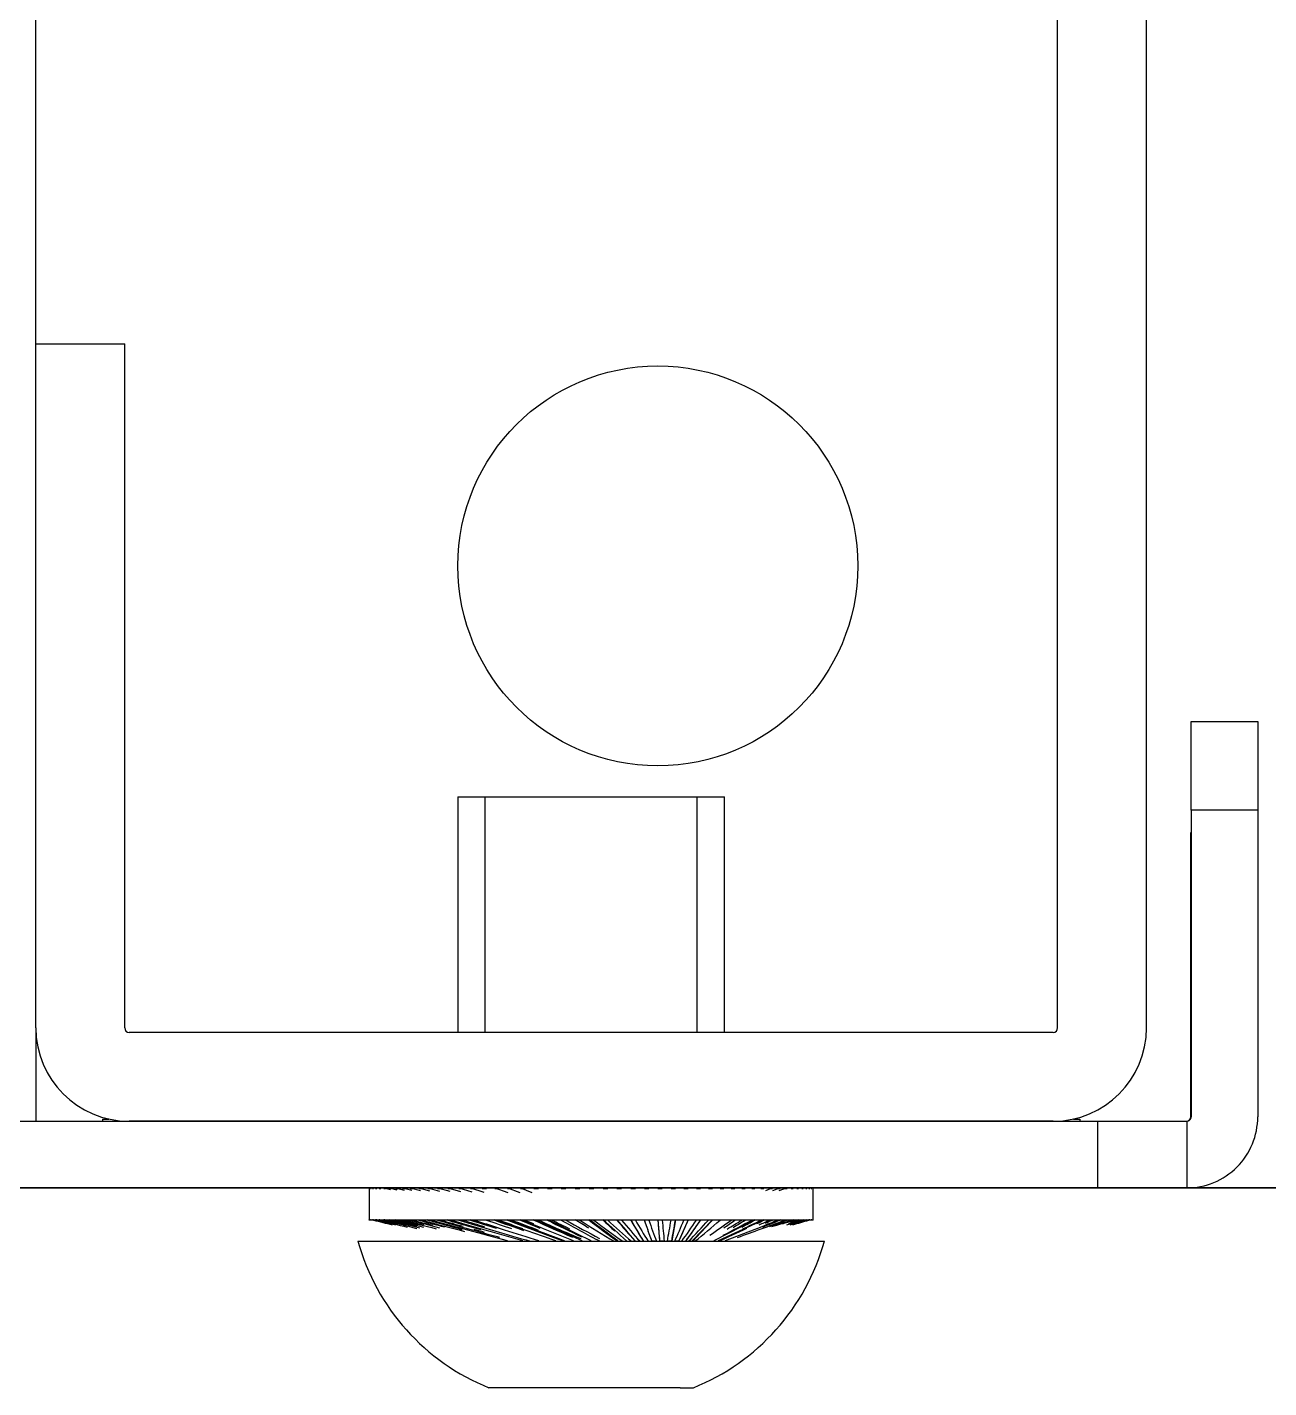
# Model space of a CAD drawing. Header units: millimetres. Extents: x -18178 to 96133, y -22425 to 61598.
# Drawn here: x 42416.35 to 42444.29, y 50040.64 to 50071.26 of the extents above; entities that cross this region are included whole.
import ezdxf

# ---------------------------------------------------------------- set-up
doc = ezdxf.new("R2010")
doc.units = ezdxf.units.MM
for name, color, linetype in [('10H46910P0610B', 7, 'Continuous'), ('10H46911P06B', 7, 'Continuous'), ('CH0800FE', 7, 'Continuous'), ('DO_NOT_PAINT_THI', 7, 'Continuous'), ('DR0303FE', 7, 'Continuous'), ('DR0304FE', 7, 'Continuous'), ('EAE-UPS PANEL-VERTV.', 7, 'Continuous'), ('MA1369FE', 7, 'Continuous'), ('MA1370FE', 7, 'Continuous')]:
    doc.layers.add(name, color=color, linetype=linetype)
doc.layers.add('E-ELEC-EQPM', color=7, linetype='Continuous', lineweight=35)

# ---------------------------------------------------------------- blocks, each defined once
blk = doc.blocks.new('A$Ccc32f15b')
at = {"layer": '10H46910P0610B', "color": 7, "linetype": 'Continuous'}
for p, q in [((162.4550126966402, 43.18750000001293), (162.4550126966402, 43.71250000001292)), ((161.9550126966403, 43.30000000001293), (161.9550126966402, 43.60000000001291)), ((162.2200126966713, 43.60000000001293), (161.9550126966402, 43.60000000001293)), ((162.3951141118747, 43.60000000001293), (162.3950126966402, 43.60000000001293)), ((162.2200126966713, 43.56932500001294), (161.9550126966402, 43.56932500001294)), ((162.3951141118747, 43.56932500001294), (162.3950126966402, 43.56932500001294)), ((162.6200126966397, 43.56499708212019), (162.6200126966397, 43.56500000004975)), ((162.6200126966403, 43.55000000001291), (162.6200126966403, 43.56500000001293)), ((162.6200126966692, 43.56499708212652), (162.6200126966692, 43.5650000000561)), ((162.6200126966403, 43.55000000001293), (162.6200126966403, 43.54918078894519)), ((162.6200126966403, 43.54918078894518), (162.6200126966403, 43.45081921108064)), ((162.6200126966403, 43.45081921108067), (162.6200126966403, 43.4491807889452)), ((162.6200126966403, 43.4491807889452), (162.6200126966403, 43.35081921108066)), ((162.6200126966403, 43.35081921108066), (162.6200126966403, 43.35000000001293)), ((162.6200126966403, 43.35000000001293), (162.6200126966403, 43.33500000001293)), ((162.6200126966397, 43.33500291790533), (162.6200126966397, 43.33499999997575)), ((162.6200126966692, 43.33500291791162), (162.6200126966692, 43.33499999998205)), ((162.2200126966714, 43.33067500001293), (161.9550126966402, 43.33067500001293)), ((162.3951141118748, 43.33067500001293), (162.3950126966403, 43.33067500001293)), ((161.9550126966403, 43.30000000001291), (162.2200126966714, 43.30000000001291)), ((162.3950126966404, 43.30000000001291), (162.3951141118748, 43.30000000001291))]:
    blk.add_line(p, q, dxfattribs=at)
for centre, radius, start, end in [((162.3881076124333, 43.47161888886623), 0.25, 21.93314382837008, 74.4772880336561), ((162.3881076124333, 43.42838111115962), 0.2499999999999991, 285.5227119663439, 338.06685617163)]:
    blk.add_arc(centre, radius, start, end, dxfattribs=at)
at = {"layer": '10H46911P06B', "color": 7, "linetype": 'Continuous'}
for p, q in [((162.3951141118747, 43.69998901674371), (162.3951141118747, 43.69967471384479)), ((162.3956281987921, 43.69998901674371), (162.3951141118748, 43.69998901674371)), ((162.3956281987921, 43.69967471384479), (162.3951141118748, 43.69967471384479)), ((162.3951141118747, 43.69934857734877), (162.3951141118747, 43.69838152082656)), ((162.3956281987921, 43.69934857734877), (162.3951141118748, 43.69934857734877)), ((162.3956281987921, 43.69838152082654), (162.3951141118748, 43.69838152082654)), ((162.3951141118747, 43.69772407303562), (162.3951141118747, 43.6961080794204)), ((162.3956281987921, 43.6977240730356), (162.3951141118748, 43.6977240730356)), ((162.3956281987921, 43.6961080794204), (162.3951141118748, 43.6961080794204)), ((162.3951141118747, 43.69512191498058), (162.3951141118747, 43.6928633618609)), ((162.3956281987921, 43.69512191498059), (162.3951141118748, 43.69512191498059)), ((162.3956281987921, 43.6928633618609), (162.3951141118748, 43.6928633618609)), ((162.3951141118747, 43.69155237271275), (162.3951141118747, 43.68866017356594)), ((162.3956281987921, 43.69155237271274), (162.3951141118748, 43.69155237271274)), ((162.3956281987921, 43.68866017356591), (162.3951141118748, 43.68866017356591)), ((162.3951141118747, 43.68702953358462), (162.3951141118747, 43.68351510259937)), ((162.3956281987921, 43.68702953358464), (162.3951141118748, 43.68702953358464)), ((162.3956281987921, 43.70000000027197), (162.3956281987921, 43.69998255483304)), ((162.4308028554264, 43.70000000001293), (162.3956281987921, 43.70000000001293)), ((162.3956281987921, 43.69934857734877), (162.3956281987921, 43.69967471384479)), ((162.3956281987921, 43.69772407303562), (162.3956281987921, 43.69838152082656)), ((162.3956281987921, 43.69512191498058), (162.3956281987921, 43.69610807942038)), ((162.3956281987921, 43.69155237271275), (162.3956281987921, 43.69286336186093)), ((162.3956281987921, 43.68702953358462), (162.3956281987921, 43.68866017356591)), ((162.4313169423438, 43.69998901674371), (162.4308028554265, 43.69998901674371)), ((162.4308028554264, 43.69967471384479), (162.4308874239044, 43.69934857734877)), ((162.4313169423438, 43.69967471384479), (162.4308028554265, 43.69967471384479)), ((162.4308028554264, 43.69934857734877), (162.4308028554264, 43.69967471384479)), ((162.4313169423438, 43.69934857734877), (162.4308028554265, 43.69934857734877)), ((162.4308028554264, 43.69838152082654), (162.4309783115634, 43.6977240730356)), ((162.4313169423438, 43.69838152082654), (162.4308028554265, 43.69838152082654)), ((162.4308028554264, 43.69772407303562), (162.4308028554264, 43.69838152082656)), ((162.4313169423438, 43.6977240730356), (162.4308028554265, 43.6977240730356)), ((162.4313169423438, 43.6961080794204), (162.4308028554265, 43.6961080794204)), ((162.4308028554264, 43.69512191498058), (162.4308028554264, 43.69610807942038)), ((162.4308028554264, 43.6961080794204), (162.431075059284, 43.69512191498059)), ((162.4313169423438, 43.69512191498059), (162.4308028554265, 43.69512191498059)), ((162.4308028554264, 43.6928633618609), (162.4311791004189, 43.69155237271272)), ((162.4313169423438, 43.6928633618609), (162.4308028554265, 43.6928633618609)), ((162.4308028554264, 43.69155237271274), (162.4308028554264, 43.6928633618609)), ((162.4313169423438, 43.69155237271274), (162.4308028554265, 43.69155237271274)), ((162.4308028554264, 43.68866017356591), (162.4312922189142, 43.68702953358462)), ((162.4313169423438, 43.68866017356591), (162.4308028554265, 43.68866017356591)), ((162.4308028554264, 43.68702953358462), (162.4308028554264, 43.68866017356591)), ((162.4313169423438, 43.68702953358464), (162.4308028554265, 43.68702953358464)), ((162.4313169423438, 43.69998901674371), (162.4313169423438, 43.69967471384479)), ((162.4313169423438, 43.69934857734877), (162.4313169423438, 43.69838152082656)), ((162.4313169423438, 43.69772407303562), (162.4313169423438, 43.6961080794204)), ((162.4313169423438, 43.69512191498058), (162.4313169423438, 43.6928633618609)), ((162.4313169423438, 43.69155237271274), (162.4313169423438, 43.68866017356592)), ((162.4313169423438, 43.68702953358462), (162.4313169423438, 43.68351510259937)), ((162.3956281987921, 43.68351510259937), (162.3951141118748, 43.68351510259937)), ((162.3951141118747, 43.681571247176), (162.3951141118747, 43.67744845420583)), ((162.3956281987921, 43.681571247176), (162.3951141118748, 43.681571247176)), ((162.3956281987921, 43.67744845420583), (162.3951141118748, 43.67744845420583)), ((162.3951141118747, 43.67519905484966), (162.3951141118747, 43.6704841706749)), ((162.3956281987921, 43.67519905484966), (162.3951141118748, 43.67519905484966)), ((162.3956281987921, 43.681571247176), (162.3956281987921, 43.68351510259937)), ((162.3956281987921, 43.67519905484966), (162.3956281987921, 43.67744845420583)), ((162.4308028554264, 43.68351510259937), (162.4337739508526, 43.67410630611609)), ((162.4313169423438, 43.68351510259937), (162.4308028554265, 43.68351510259937)), ((162.4308028554264, 43.681571247176), (162.4308028554264, 43.68351510259937)), ((162.4313169423438, 43.681571247176), (162.4308028554265, 43.681571247176)), ((162.4308028554264, 43.67744845420583), (162.4389706600668, 43.65303577753225)), ((162.4313169423438, 43.67744845420583), (162.4308028554265, 43.67744845420583)), ((162.4308028554264, 43.67519905484966), (162.4308028554264, 43.67744845420583)), ((162.4313169423438, 43.67519905484966), (162.4308028554265, 43.67519905484966)), ((162.4313169423438, 43.681571247176), (162.4313169423438, 43.67744845420583)), ((162.4313169423438, 43.67519905484966), (162.4313169423438, 43.6704841706749)), ((162.3956281987921, 43.6704841706749), (162.3951141118748, 43.6704841706749)), ((162.3951141118747, 43.6704841706749), (162.3983827318041, 43.66133462034408)), ((162.3951141118747, 43.66793810473753), (162.3951141118747, 43.66264973685198)), ((162.3956281987921, 43.66793810473754), (162.3951141118748, 43.66793810473754)), ((162.3956281987921, 43.66264973685199), (162.3951141118748, 43.66264973685199)), ((162.3951141118747, 43.66264973685199), (162.3983827318041, 43.65415629353238)), ((162.3951141118747, 43.65981705249251), (162.3951141118747, 43.6539760716682)), ((162.3956281987921, 43.65981705249251), (162.3951141118748, 43.65981705249251)), ((162.3956281987921, 43.66793810473753), (162.3956281987921, 43.67048417067488)), ((162.3956281987921, 43.65981705249251), (162.3956281987921, 43.66264973685198)), ((162.4313169423438, 43.6704841706749), (162.4308028554265, 43.6704841706749)), ((162.4308028554264, 43.66793810473753), (162.4308028554264, 43.67048417067488)), ((162.4313169423438, 43.66793810473754), (162.4308028554265, 43.66793810473754)), ((162.4308028554264, 43.66264973685199), (162.4546000249574, 43.60081326918493)), ((162.4313169423438, 43.66264973685199), (162.4308028554265, 43.66264973685199)), ((162.4308028554264, 43.65981705249251), (162.4308028554264, 43.66264973685198)), ((162.4313169423438, 43.65981705249251), (162.4308028554265, 43.65981705249251)), ((162.4313169423438, 43.66793810473753), (162.4313169423438, 43.66264973685198)), ((162.4313169423438, 43.6598170524925), (162.4313169423438, 43.6539760716682)), ((162.3956281987921, 43.65397607166821), (162.3951141118748, 43.65397607166821)), ((162.3951141118747, 43.65397607166821), (162.3983827318041, 43.6461722551003)), ((162.3951141118747, 43.65086794819767), (162.3951141118747, 43.64449740611742)), ((162.3956281987921, 43.65086794819766), (162.3951141118748, 43.65086794819766)), ((162.3956281987921, 43.64449740611741), (162.3951141118748, 43.64449740611741)), ((162.3951141118747, 43.64112610987914), (162.3951141118747, 43.63425114816212)), ((162.3956281987921, 43.64112610987915), (162.3951141118748, 43.64112610987915)), ((162.3956281987921, 43.65086794819767), (162.3956281987921, 43.65397607166821)), ((162.3956281987921, 43.64112610987914), (162.3956281987921, 43.6444974061174)), ((162.4313169423438, 43.65397607166821), (162.4308028554265, 43.65397607166821)), ((162.4308028554264, 43.65086794819767), (162.4308028554264, 43.65397607166823)), ((162.4313169423438, 43.65086794819766), (162.4308028554265, 43.65086794819766)), ((162.4308028554264, 43.64449740611741), (162.4546000249574, 43.59292681143313)), ((162.4313169423438, 43.64449740611741), (162.4308028554265, 43.64449740611741)), ((162.4308028554264, 43.64112610987914), (162.4308028554264, 43.6444974061174)), ((162.4313169423438, 43.64112610987915), (162.4308028554265, 43.64112610987915)), ((162.4313169423438, 43.65086794819767), (162.4313169423438, 43.64449740611742)), ((162.4313169423438, 43.64112610987914), (162.4313169423438, 43.63425114816212)), ((162.3956281987921, 43.63425114816212), (162.3951141118748, 43.63425114816212)), ((162.3951141118747, 43.63062998412222), (162.3951141118747, 43.62327773510145)), ((162.3956281987921, 43.63062998412221), (162.3951141118748, 43.63062998412221)), ((162.3956281987921, 43.63062998412222), (162.3956281987921, 43.63425114816214)), ((162.4308028554264, 43.63425114816212), (162.4546000249574, 43.58812912824098)), ((162.4313169423438, 43.63425114816212), (162.4308028554265, 43.63425114816212)), ((162.4308028554264, 43.63062998412222), (162.4308028554264, 43.63425114816214)), ((162.4313169423438, 43.63062998412221), (162.4308028554265, 43.63062998412221)), ((162.4313169423438, 43.63062998412222), (162.4313169423438, 43.62327773510145)), ((162.3956281987921, 43.62327773510144), (162.3951141118748, 43.62327773510144)), ((162.3951141118747, 43.61942099434), (162.3951141118747, 43.61162047398345)), ((162.3956281987921, 43.61942099434), (162.3951141118748, 43.61942099434)), ((162.3956281987921, 43.61162047398344), (162.3951141118748, 43.61162047398344)), ((162.3956281987921, 43.61942099434), (162.3956281987921, 43.62327773510145)), ((162.3956281987921, 43.60754337729425), (162.3956281987921, 43.61162047398344)), ((162.4313169423438, 43.62327773510144), (162.4308028554265, 43.62327773510144)), ((162.4308028554264, 43.61942099434), (162.4308028554264, 43.62327773510145)), ((162.4313169423438, 43.61942099434), (162.4308028554265, 43.61942099434)), ((162.4313169423438, 43.61162047398344), (162.4308028554265, 43.61162047398344)), ((162.4308028554264, 43.60754337729425), (162.4308028554264, 43.61162047398344)), ((162.4313169423438, 43.61942099434), (162.4313169423438, 43.61162047398345)), ((162.3951141118748, 43.60754337729425), (162.3951141118748, 43.59932537069204)), ((162.3956281987921, 43.60754337729425), (162.3951141118748, 43.60754337729425)), ((162.3956281987921, 43.59932537069203), (162.3951141118748, 43.59932537069203)), ((162.3951141118747, 43.5950440085131), (162.3951141118747, 43.58644094838284)), ((162.3956281987921, 43.5950440085131), (162.3951141118748, 43.5950440085131)), ((162.3956281987921, 43.5950440085131), (162.3956281987921, 43.59932537069204)), ((162.4313169423438, 43.60754337729425), (162.4308028554265, 43.60754337729425)), ((162.4313169423438, 43.59932537069203), (162.4308028554265, 43.59932537069203)), ((162.4308028554264, 43.59504400851309), (162.4308028554264, 43.59932537069203)), ((162.4313169423438, 43.5950440085131), (162.4308028554265, 43.5950440085131)), ((162.4313169423438, 43.60754337729425), (162.4313169423438, 43.59932537069204)), ((162.4313169423438, 43.59504400851309), (162.4313169423438, 43.58644094838283)), ((162.3956281987921, 43.58644094838284), (162.3951141118748, 43.58644094838284)), ((162.3951141118747, 43.58197221729471), (162.3951141118747, 43.57301805598438)), ((162.3956281987921, 43.58197221729471), (162.3951141118748, 43.58197221729471)), ((162.3956281987921, 43.58197221729471), (162.3956281987921, 43.58644094838284)), ((162.4308028554264, 43.58644094838284), (162.4546000249574, 43.56370817585322)), ((162.4313169423438, 43.58644094838284), (162.4308028554265, 43.58644094838284)), ((162.4308028554264, 43.58197221729471), (162.4308028554264, 43.58644094838284)), ((162.4313169423438, 43.58197221729471), (162.4308028554265, 43.58197221729471)), ((162.4313169423438, 43.58197221729471), (162.4313169423438, 43.57301805598436)), ((162.3956281987921, 43.57301805598435), (162.3951141118748, 43.57301805598435)), ((162.3951141118748, 43.56837959202706), (162.3951141118748, 43.55910966752057)), ((162.3956281987921, 43.56837959202706), (162.3951141118748, 43.56837959202706)), ((162.3956281987921, 43.56837959202706), (162.3956281987921, 43.57301805598436)), ((162.4308028554264, 43.57301805598435), (162.4546000249574, 43.55641590341838)), ((162.4313169423438, 43.57301805598435), (162.4308028554265, 43.57301805598435)), ((162.4308028554264, 43.56837959202706), (162.4308028554264, 43.57301805598436)), ((162.4313169423438, 43.56837959202706), (162.4308028554265, 43.56837959202706)), ((162.4313169423438, 43.56837959202706), (162.4313169423438, 43.55910966752057)), ((162.3956281987921, 43.55910966752057), (162.3951141118748, 43.55910966752057)), ((162.3951141118747, 43.55431977659224), (162.3951141118747, 43.5447706730466)), ((162.3956281987921, 43.55431977659222), (162.3951141118748, 43.55431977659222)), ((162.3956281987921, 43.55431977659224), (162.3956281987921, 43.55910966752057)), ((162.4308028554264, 43.55910966752057), (162.4546000249574, 43.54870365602964)), ((162.4313169423438, 43.55910966752057), (162.4308028554265, 43.55910966752057)), ((162.4308028554264, 43.55431977659224), (162.4308028554264, 43.55910966752057)), ((162.4313169423438, 43.55431977659222), (162.4308028554265, 43.55431977659222)), ((162.4313169423438, 43.55431977659224), (162.4313169423438, 43.5447706730466)), ((162.3956281987921, 43.5447706730466), (162.3951141118748, 43.5447706730466)), ((162.3951141118748, 43.5398482586584), (162.3951141118748, 43.53005766202273)), ((162.3956281987921, 43.53984825865841), (162.3951141118748, 43.53984825865841)), ((162.3956281987921, 43.53984825865841), (162.3956281987921, 43.54477067304659)), ((162.4308028554264, 43.5447706730466), (162.4546000249574, 43.540601870404)), ((162.4313169423438, 43.5447706730466), (162.4308028554265, 43.5447706730466)), ((162.4308028554264, 43.53984825865841), (162.4308028554264, 43.54477067304659)), ((162.4313169423438, 43.53984825865841), (162.4308028554265, 43.53984825865841)), ((162.4313169423438, 43.53984825865841), (162.4313169423438, 43.53005766202274)), ((162.4546000249574, 43.54404564037972), (162.4546000249574, 43.54870365602964)), ((162.4546000249574, 43.53573228720956), (162.4546000249574, 43.54060187040399)), ((162.3956281987921, 43.53005766202274), (162.3951141118748, 43.53005766202274)), ((162.3951141118747, 43.52502215069549), (162.3951141118747, 43.51502869998183)), ((162.3956281987921, 43.52502215069549), (162.3951141118748, 43.52502215069549)), ((162.3956281987921, 43.52502215069549), (162.3956281987921, 43.53005766202274)), ((162.4313169423438, 43.53005766202274), (162.4308028554265, 43.53005766202274)), ((162.4308028554264, 43.52502215069551), (162.4308028554264, 43.53005766202276)), ((162.4308028554264, 43.52502215069549), (162.4546000249574, 43.52708058786919)), ((162.4313169423438, 43.52502215069549), (162.4308028554265, 43.52502215069549)), ((162.4313169423438, 43.52502215069549), (162.4313169423438, 43.51502869998183)), ((162.4546000249574, 43.52708058786921), (162.4546000249574, 43.53214252058798)), ((162.4546000249574, 43.51812468666334), (162.4546000249574, 43.52335899177059)), ((162.3956281987921, 43.51502869998183), (162.3951141118748, 43.51502869998183)), ((162.3951141118747, 43.50989996457818), (162.3951141118747, 43.4997430993709)), ((162.3956281987921, 43.5098999645782), (162.3951141118748, 43.5098999645782)), ((162.3956281987921, 43.5098999645782), (162.3956281987921, 43.51502869998183)), ((162.4313169423438, 43.51502869998183), (162.4308028554265, 43.51502869998183)), ((162.4308028554264, 43.5098999645782), (162.4308028554264, 43.51502869998183)), ((162.4313169423438, 43.5098999645782), (162.4308028554265, 43.5098999645782)), ((162.4313169423438, 43.50989996457818), (162.4313169423438, 43.4997430993709)), ((162.3956281987921, 43.4997430993709), (162.3951141118748, 43.4997430993709)), ((162.3951141118747, 43.49454138066643), (162.3951141118747, 43.48426118547228)), ((162.3956281987921, 43.49454138066643), (162.3951141118748, 43.49454138066643)), ((162.3956281987921, 43.49454138066643), (162.3956281987921, 43.4997430993709)), ((162.4313169423438, 43.4997430993709), (162.4308028554265, 43.4997430993709)), ((162.4308028554264, 43.49454138066643), (162.4308028554264, 43.4997430993709)), ((162.4313169423438, 43.49454138066643), (162.4308028554265, 43.49454138066643)), ((162.4313169423438, 43.49454138066643), (162.4313169423438, 43.48426118547228)), ((162.3956281987921, 43.48426118547228), (162.3951141118748, 43.48426118547228)), ((162.3951141118747, 43.47900701227425), (162.3951141118747, 43.46864405832709)), ((162.3956281987921, 43.47900701227425), (162.3951141118748, 43.47900701227425)), ((162.3956281987921, 43.47900701227427), (162.3956281987921, 43.48426118547229)), ((162.4313169423438, 43.48426118547228), (162.4308028554265, 43.48426118547228)), ((162.4308028554264, 43.47900701227427), (162.4308028554264, 43.48426118547229)), ((162.4313169423438, 43.47900701227425), (162.4308028554265, 43.47900701227425)), ((162.4313169423438, 43.47900701227427), (162.4313169423438, 43.4686440583271)), ((162.3956281987921, 43.4686440583271), (162.3951141118748, 43.4686440583271)), ((162.3951141118748, 43.46335816645674), (162.3951141118748, 43.45295335160142)), ((162.3956281987921, 43.46335816645674), (162.3951141118748, 43.46335816645674)), ((162.3956281987921, 43.46335816645674), (162.3956281987921, 43.4686440583271)), ((162.4313169423438, 43.4686440583271), (162.4308028554265, 43.4686440583271)), ((162.4308028554264, 43.46335816645674), (162.4308028554264, 43.4686440583271)), ((162.4313169423438, 43.46335816645674), (162.4308028554265, 43.46335816645674)), ((162.4313169423438, 43.46335816645674), (162.4313169423438, 43.45295335160142)), ((162.3956281987921, 43.45295335160141), (162.3951141118748, 43.45295335160141)), ((162.3951141118748, 43.44765660205903), (162.3951141118748, 43.43725098934627)), ((162.3956281987921, 43.44765660205903), (162.3951141118748, 43.44765660205903)), ((162.3956281987921, 43.44765660205903), (162.3956281987921, 43.45295335160141)), ((162.4313169423438, 43.45295335160141), (162.4308028554265, 43.45295335160141)), ((162.4308028554264, 43.44765660205904), (162.4308028554264, 43.45295335160142)), ((162.4313169423438, 43.44765660205903), (162.4308028554265, 43.44765660205903)), ((162.4313169423438, 43.44765660205904), (162.4313169423438, 43.43725098934628)), ((162.3956281987921, 43.43725098934625), (162.3951141118748, 43.43725098934625)), ((162.3951141118747, 43.43196428598245), (162.3951141118747, 43.42159894161173)), ((162.3956281987921, 43.43196428598245), (162.3951141118748, 43.43196428598245)), ((162.3956281987921, 43.43196428598245), (162.3956281987921, 43.43725098934627)), ((162.4313169423438, 43.43725098934625), (162.4308028554265, 43.43725098934625)), ((162.4308028554264, 43.43196428598243), (162.4308028554264, 43.43725098934625)), ((162.4313169423438, 43.43196428598245), (162.4308028554265, 43.43196428598245)), ((162.4313169423438, 43.43196428598243), (162.4313169423438, 43.42159894161172)), ((162.3956281987921, 43.42159894161175), (162.3951141118748, 43.42159894161175)), ((162.3951141118748, 43.41634314862939), (162.3951141118748, 43.40605897987952)), ((162.3956281987921, 43.41634314862941), (162.3951141118748, 43.41634314862941)), ((162.3956281987921, 43.41634314862939), (162.3956281987921, 43.42159894161173)), ((162.4313169423438, 43.42159894161175), (162.4308028554265, 43.42159894161175)), ((162.4308028554264, 43.41634314862941), (162.4308028554264, 43.42159894161175)), ((162.4313169423438, 43.41634314862941), (162.4308028554265, 43.41634314862941)), ((162.4313169423438, 43.41634314862941), (162.4313169423438, 43.40605897987953)), ((162.3956281987921, 43.40605897987952), (162.3951141118748, 43.40605897987952)), ((162.3951141118747, 43.40085483949241), (162.3951141118747, 43.39069243327903)), ((162.3956281987921, 43.40085483949241), (162.3951141118748, 43.40085483949241)), ((162.3956281987921, 43.40085483949241), (162.3956281987921, 43.40605897987952)), ((162.4313169423438, 43.40605897987952), (162.4308028554265, 43.40605897987952)), ((162.4308028554264, 43.40085483949241), (162.4308028554264, 43.40605897987952)), ((162.4313169423438, 43.40085483949241), (162.4308028554265, 43.40085483949241)), ((162.4313169423438, 43.40085483949241), (162.4313169423438, 43.39069243327903)), ((162.3956281987921, 43.39069243327903), (162.3951141118748, 43.39069243327903)), ((162.3951141118747, 43.38556048385172), (162.3951141118747, 43.37555994654937)), ((162.3956281987921, 43.38556048385172), (162.3951141118748, 43.38556048385172)), ((162.3951141118747, 43.3705204415417), (162.4002526868405, 43.38335248000887)), ((162.3956281987921, 43.38556048385172), (162.3956281987921, 43.39069243327903)), ((162.4313169423438, 43.39069243327903), (162.4308028554265, 43.39069243327903)), ((162.4308028554264, 43.38556048385172), (162.4308028554264, 43.39069243327903)), ((162.4313169423438, 43.38556048385172), (162.4308028554265, 43.38556048385172)), ((162.4313169423438, 43.38556048385172), (162.4313169423438, 43.37555994654937)), ((162.3956281987921, 43.37555994654939), (162.3951141118748, 43.37555994654939)), ((162.3951141118747, 43.37052044154171), (162.3951141118747, 43.36072124070235)), ((162.3956281987921, 43.3705204415417), (162.3951141118748, 43.3705204415417)), ((162.3951141118747, 43.35579406873821), (162.4002077883022, 43.36954112237102)), ((162.3956281987921, 43.37052044154171), (162.3956281987921, 43.3755599465494)), ((162.4313169423438, 43.37555994654939), (162.4308028554265, 43.37555994654939)), ((162.4308028554264, 43.37052044154171), (162.4308028554264, 43.3755599465494)), ((162.4313169423438, 43.3705204415417), (162.4308028554265, 43.3705204415417)), ((162.4313169423438, 43.37052044154171), (162.4313169423438, 43.36072124070235)), ((162.3956281987921, 43.36072124070233), (162.3951141118748, 43.36072124070233)), ((162.3951141118747, 43.34143948370685), (162.4001938715242, 43.35611920236646)), ((162.3951141118747, 43.35579406873822), (162.3951141118747, 43.34623487733072)), ((162.3956281987921, 43.35579406873821), (162.3951141118748, 43.35579406873821)), ((162.3956281987921, 43.35579406873822), (162.3956281987921, 43.36072124070235)), ((162.4313169423438, 43.36072124070233), (162.4308028554265, 43.36072124070233)), ((162.4308028554264, 43.35579406873821), (162.4308028554264, 43.36072124070233)), ((162.4313169423438, 43.35579406873821), (162.4308028554265, 43.35579406873821)), ((162.4313169423438, 43.35579406873821), (162.4313169423438, 43.3462348773307)), ((162.3956281987921, 43.3462348773307), (162.3951141118748, 43.3462348773307)), ((162.3951141118747, 43.34143948370686), (162.3951141118747, 43.33215802749253)), ((162.3956281987921, 43.34143948370685), (162.3951141118748, 43.34143948370685)), ((162.3956281987921, 43.34143948370686), (162.3956281987921, 43.34623487733072)), ((162.4313169423438, 43.3462348773307), (162.4308028554265, 43.3462348773307)), ((162.4308028554264, 43.34143948370686), (162.4308028554264, 43.3462348773307)), ((162.4313169423438, 43.34143948370685), (162.4308028554265, 43.34143948370685)), ((162.4313169423438, 43.34143948370686), (162.4313169423438, 43.33215802749253)), ((162.3956281987921, 43.33215802749251), (162.3951141118748, 43.33215802749251)), ((162.3951141118747, 43.31407059006507), (162.3997904161975, 43.32920740274075)), ((162.3951141118747, 43.3275133374368), (162.3951141118747, 43.31854624608299)), ((162.3956281987921, 43.32751333743678), (162.3951141118748, 43.32751333743678)), ((162.3956281987921, 43.3275133374368), (162.3956281987921, 43.33215802749251)), ((162.4313169423438, 43.33215802749251), (162.4308028554265, 43.33215802749251)), ((162.4308028554264, 43.3275133374368), (162.4308028554264, 43.33215802749251)), ((162.4313169423438, 43.32751333743678), (162.4308028554265, 43.32751333743678)), ((162.4313169423438, 43.3275133374368), (162.4313169423438, 43.31854624608299)), ((162.3956281987921, 43.31854624608297), (162.3951141118748, 43.31854624608297)), ((162.3951141118747, 43.30116429397417), (162.3994179719863, 43.31576136344744)), ((162.3951141118747, 43.31407059006506), (162.3951141118747, 43.30545325258471)), ((162.3956281987921, 43.31407059006507), (162.3951141118748, 43.31407059006507)), ((162.3956281987921, 43.30545325258471), (162.3951141118748, 43.30545325258471)), ((162.3956281987921, 43.31407059006507), (162.3956281987921, 43.31854624608299)), ((162.3956281987921, 43.30116429397415), (162.3956281987921, 43.30545325258468)), ((162.4313169423438, 43.31854624608297), (162.4308028554265, 43.31854624608297)), ((162.4308028554264, 43.31407059006507), (162.4308028554264, 43.31854624608299)), ((162.4313169423438, 43.31407059006507), (162.4308028554265, 43.31407059006507)), ((162.4313169423438, 43.30545325258471), (162.4308028554265, 43.30545325258471)), ((162.4308028554264, 43.30116429397415), (162.4308028554264, 43.30545325258468)), ((162.4313169423438, 43.31407059006506), (162.4313169423438, 43.30545325258471)), ((162.3951141118747, 43.28884538441845), (162.399072654602, 43.3028306876127)), ((162.3951141118747, 43.30116429397415), (162.3951141118747, 43.2929307190614)), ((162.3956281987921, 43.30116429397417), (162.3951141118748, 43.30116429397417)), ((162.3956281987921, 43.2929307190614), (162.3951141118748, 43.2929307190614)), ((162.3951141118747, 43.27716247850594), (162.3988874962587, 43.29097426946207)), ((162.3951141118747, 43.28884538441845), (162.3951141118747, 43.2810280662319)), ((162.3956281987921, 43.28884538441845), (162.3951141118748, 43.28884538441845)), ((162.3956281987921, 43.28884538441845), (162.3956281987921, 43.2929307190614)), ((162.4313169423438, 43.30116429397417), (162.4308028554265, 43.30116429397417)), ((162.4313169423438, 43.2929307190614), (162.4308028554265, 43.2929307190614)), ((162.4308028554264, 43.28884538441847), (162.4308028554264, 43.29293071906142)), ((162.4313169423438, 43.28884538441845), (162.4308028554265, 43.28884538441845)), ((162.4313169423438, 43.30116429397415), (162.4313169423438, 43.2929307190614)), ((162.4313169423438, 43.28884538441847), (162.4313169423438, 43.28102806623191)), ((162.3956281987921, 43.2810280662319), (162.3951141118748, 43.2810280662319)), ((162.3951141118747, 43.26616168332887), (162.3985835622248, 43.27925278779301)), ((162.3951141118747, 43.27716247850594), (162.3951141118747, 43.26979226842909)), ((162.3956281987921, 43.27716247850594), (162.3951141118748, 43.27716247850594)), ((162.3956281987921, 43.27716247850594), (162.3956281987921, 43.2810280662319)), ((162.4313169423438, 43.2810280662319), (162.4308028554265, 43.2810280662319)), ((162.4308028554264, 43.27716247850596), (162.4308028554264, 43.28102806623191)), ((162.4313169423438, 43.27716247850594), (162.4308028554265, 43.27716247850594)), ((162.4313169423438, 43.27716247850594), (162.4313169423438, 43.26979226842909)), ((162.3956281987921, 43.26979226842909), (162.3951141118748, 43.26979226842909)), ((162.3951141118747, 43.255886414), (162.3982918551136, 43.26818838005308)), ((162.3951141118747, 43.26616168332886), (162.3951141118747, 43.25926766821377)), ((162.3956281987921, 43.26616168332887), (162.3951141118748, 43.26616168332887)), ((162.3956281987921, 43.25926766821375), (162.3951141118748, 43.25926766821375)), ((162.3951141118747, 43.24637722231307), (162.3980098885637, 43.25782727331016)), ((162.3956281987921, 43.26616168332887), (162.3956281987921, 43.2697922684291)), ((162.3956281987921, 43.255886414), (162.3956281987921, 43.25926766821375)), ((162.4313169423438, 43.26979226842909), (162.4308028554265, 43.26979226842909)), ((162.4308028554264, 43.26616168332887), (162.4308028554264, 43.2697922684291)), ((162.4313169423438, 43.26616168332887), (162.4308028554265, 43.26616168332887)), ((162.4313169423438, 43.25926766821375), (162.4308028554265, 43.25926766821375)), ((162.4308028554264, 43.255886414), (162.4308028554264, 43.25926766821375)), ((162.4313169423438, 43.26616168332887), (162.4313169423438, 43.25926766821377)), ((162.3951141118747, 43.255886414), (162.3951141118747, 43.24949580137472)), ((162.3956281987921, 43.255886414), (162.3951141118748, 43.255886414)), ((162.3956281987921, 43.24949580137472), (162.3951141118748, 43.24949580137472)), ((162.3951141118747, 43.23767163670333), (162.3977354595599, 43.24821262257477)), ((162.3951141118747, 43.24637722231307), (162.3951141118747, 43.24051523300605)), ((162.3956281987921, 43.24637722231307), (162.3951141118748, 43.24637722231307)), ((162.3956281987921, 43.24637722231307), (162.3956281987921, 43.24949580137472)), ((162.4313169423438, 43.255886414), (162.4308028554265, 43.255886414)), ((162.4313169423438, 43.24949580137472), (162.4308028554265, 43.24949580137472)), ((162.4308028554264, 43.24637722231309), (162.4308028554264, 43.24949580137474)), ((162.4313169423438, 43.24637722231307), (162.4308028554265, 43.24637722231307)), ((162.4313169423438, 43.255886414), (162.4313169423438, 43.24949580137472)), ((162.4313169423438, 43.24637722231309), (162.4313169423438, 43.24051523300606)), ((162.3956281987921, 43.24051523300606), (162.3951141118748, 43.24051523300606)), ((162.3951141118747, 43.22980401413996), (162.3974665755332, 43.23938441192171)), ((162.3951141118748, 43.23767163670334), (162.3951141118748, 43.2323614053083)), ((162.3956281987921, 43.23767163670333), (162.3951141118748, 43.23767163670333)), ((162.3956281987921, 43.2323614053083), (162.3951141118748, 43.2323614053083)), ((162.3951141118747, 43.22280540453485), (162.3972013938574, 43.2313793540572)), ((162.3951141118747, 43.22980401413996), (162.3951141118747, 43.2250664977142)), ((162.3956281987921, 43.22980401413996), (162.3951141118748, 43.22980401413996)), ((162.3956281987921, 43.23767163670334), (162.3956281987921, 43.24051523300606)), ((162.3956281987921, 43.22980401413997), (162.3956281987921, 43.2323614053083)), ((162.4313169423438, 43.24051523300606), (162.4308028554265, 43.24051523300606)), ((162.4308028554264, 43.23767163670334), (162.4308028554264, 43.24051523300608)), ((162.4313169423438, 43.23767163670333), (162.4308028554265, 43.23767163670333)), ((162.4313169423438, 43.2323614053083), (162.4308028554265, 43.2323614053083)), ((162.4308028554264, 43.22980401413996), (162.4308028554264, 43.23236140530828)), ((162.4313169423438, 43.22980401413996), (162.4308028554265, 43.22980401413996)), ((162.4313169423438, 43.23767163670333), (162.4313169423438, 43.23236140530828)), ((162.4313169423438, 43.22980401413996), (162.4313169423438, 43.2250664977142)), ((162.3956281987921, 43.22506649771418), (162.3951141118748, 43.22506649771418)), ((162.3951141118747, 43.21670342820276), (162.3969381697839, 43.22423079282849)), ((162.3951141118747, 43.22280540453484), (162.3951141118747, 43.21865929989133)), ((162.3956281987921, 43.22280540453484), (162.3951141118748, 43.22280540453484)), ((162.3956281987921, 43.21865929989133), (162.3951141118748, 43.21865929989133)), ((162.3951141118747, 43.21670342820276), (162.3951141118747, 43.21316509812235)), ((162.3956281987921, 43.21670342820276), (162.3951141118748, 43.21670342820276)), ((162.3956281987921, 43.21316509812235), (162.3951141118748, 43.21316509812235)), ((162.3956281987921, 43.22280540453484), (162.3956281987921, 43.22506649771418)), ((162.3956281987921, 43.21670342820276), (162.3956281987921, 43.21865929989134)), ((162.3956281987921, 43.21152216685654), (162.3956281987921, 43.21316509812235)), ((162.4313169423438, 43.22506649771418), (162.4308028554265, 43.22506649771418)), ((162.4308028554264, 43.22280540453485), (162.4308028554264, 43.2250664977142)), ((162.4313169423438, 43.22280540453485), (162.4308028554265, 43.22280540453485)), ((162.4313169423438, 43.21865929989133), (162.4308028554265, 43.21865929989133)), ((162.4308028554264, 43.21670342820276), (162.4308028554264, 43.21865929989134)), ((162.4313169423438, 43.21670342820276), (162.4308028554265, 43.21670342820276)), ((162.4313169423438, 43.21316509812235), (162.4308028554265, 43.21316509812235)), ((162.4308028554264, 43.21152216685654), (162.4308028554264, 43.21316509812235)), ((162.4313169423438, 43.22280540453485), (162.4313169423438, 43.21865929989133)), ((162.4313169423438, 43.21670342820276), (162.4313169423438, 43.21316509812235)), ((162.3951141118747, 43.21152216685654), (162.3951141118747, 43.20860557551153)), ((162.3956281987921, 43.21152216685654), (162.3951141118748, 43.21152216685654)), ((162.3956281987921, 43.20860557551154), (162.3951141118748, 43.20860557551154)), ((162.3951141118747, 43.20728206856764), (162.3951141118747, 43.20499872641162)), ((162.3956281987921, 43.20728206856764), (162.3951141118748, 43.20728206856764)), ((162.3956281987921, 43.20499872641162), (162.3951141118748, 43.20499872641162)), ((162.3951141118747, 43.20399986706686), (162.3951141118747, 43.20235878540815)), ((162.3956281987921, 43.20399986706686), (162.3951141118748, 43.20399986706686)), ((162.3956281987921, 43.20235878540815), (162.3951141118748, 43.20235878540815)), ((162.3951141118747, 43.20168851570406), (162.3951141118747, 43.20069617114225)), ((162.3956281987921, 43.20168851570406), (162.3951141118748, 43.20168851570406)), ((162.3956281987921, 43.20069617114225), (162.3951141118748, 43.20069617114225)), ((162.3951141118747, 43.2003571363271), (162.3951141118747, 43.2000174451928)), ((162.3956281987921, 43.2003571363271), (162.3951141118748, 43.2003571363271)), ((162.3956281987921, 43.2000174451928), (162.3951141118748, 43.2000174451928)), ((162.3956281987921, 43.20001098328213), (162.3951141118748, 43.20001098328213)), ((162.3956281987921, 43.20728206856764), (162.3956281987921, 43.20860557551154)), ((162.3956281987921, 43.20399986706686), (162.3956281987921, 43.2049987264116)), ((162.3956281987921, 43.20168851570406), (162.3956281987921, 43.20235878540817)), ((162.3956281987921, 43.2003571363271), (162.3956281987921, 43.20069617114225)), ((162.3956281987921, 43.19999999975389), (162.3956281987921, 43.20001744519281)), ((162.3956281987921, 43.20000000001293), (162.4308028554265, 43.20000000001293)), ((162.4313169423438, 43.21152216685654), (162.4308028554265, 43.21152216685654)), ((162.4313169423438, 43.20860557551154), (162.4308028554265, 43.20860557551154)), ((162.4308028554264, 43.20728206856764), (162.4308028554264, 43.20860557551154)), ((162.4313169423438, 43.20728206856764), (162.4308028554265, 43.20728206856764)), ((162.4313169423438, 43.20499872641162), (162.4308028554265, 43.20499872641162)), ((162.4308028554264, 43.20399986706686), (162.4308028554264, 43.2049987264116)), ((162.4313169423438, 43.20399986706686), (162.4308028554265, 43.20399986706686)), ((162.4313169423438, 43.20235878540815), (162.4308028554265, 43.20235878540815)), ((162.4308028554264, 43.20168851570408), (162.4308028554264, 43.20235878540818)), ((162.4313169423438, 43.20168851570406), (162.4308028554265, 43.20168851570406)), ((162.4313169423438, 43.20069617114225), (162.4308028554265, 43.20069617114225)), ((162.4308028554264, 43.2003571363271), (162.4308028554264, 43.20069617114225)), ((162.4313169423438, 43.2003571363271), (162.4308028554265, 43.2003571363271)), ((162.4313169423438, 43.2000174451928), (162.4308028554265, 43.2000174451928)), ((162.4308028554264, 43.19999999975389), (162.4308028554264, 43.20001744519281)), ((162.4313169423438, 43.20001098328213), (162.4308028554265, 43.20001098328213)), ((162.4313169423438, 43.21152216685654), (162.4313169423438, 43.20860557551153)), ((162.4313169423438, 43.20728206856764), (162.4313169423438, 43.20499872641162)), ((162.4313169423438, 43.20399986706686), (162.4313169423438, 43.20235878540815)), ((162.4313169423438, 43.20168851570408), (162.4313169423438, 43.20069617114227)), ((162.4313169423438, 43.2003571363271), (162.4313169423438, 43.2000174451928))]:
    blk.add_line(p, q, dxfattribs=at)
for centre, radius, start, end in [((158.8116892211673, 42.6373106874408), 3.771030288000705, 16.00361135787499, 16.29063787614131), ((159.4613855980113, 42.79563893605733), 3.102499614876207, 16.55531735669129, 16.80971107224104), ((159.0643684425141, 42.66846531667323), 3.518955715086693, 16.60523117524972, 16.90202350365183), ((159.6969661479725, 42.82484848850993), 2.867550329796936, 17.31592758264768, 17.53190334111106), ((159.3307758924075, 42.70183545629401), 3.253300197072007, 17.319399147912, 17.62760690167425), ((159.9409711410917, 42.85568001684408), 2.624334799338977, 18.12929670549651, 18.38772141802868), ((160.1895524729019, 42.88787172006695), 2.376749746091402, 19.09416821241302, 19.40288418900904), ((159.8878196156546, 42.77414753899853), 2.698383309519363, 19.08533240703363, 19.50704290520166), ((160.4387898672395, 42.92110894915525), 2.128785420762627, 20.04535869901649, 20.61092232114721), ((160.1696709767089, 42.81241868486946), 2.418047963056972, 19.37648706677458, 20.72027302004359), ((160.6847527015389, 42.95500400623978), 1.88447582295773, 21.41793515876749, 22.05604131322577), ((160.44781928508, 42.85152498669889), 2.141868114519636, 21.68797809257913, 22.17131108032613), ((160.9235619949642, 42.98906305029948), 1.647857489995289, 23.49844357460576, 23.7972594433255), ((160.7178779757812, 42.89088865487048), 1.874417674484863, 23.51996333157569, 23.91921741345805), ((161.1514515823177, 43.02262967504787), 1.422945822840944, 25.55870922786829, 25.91443428809056), ((160.9755880619462, 42.9297404641628), 1.620251866271055, 25.23939296745835, 26.04383663655766), ((161.3648275086646, 43.05478383728612), 1.213747122148277, 27.73896808416416, 28.51704187175277), ((161.2168853015476, 42.96700088010097), 1.383924780423702, 27.15299645314552, 28.65450503659617), ((161.5603247081771, 43.08414922991305), 1.024347117477999, 30.86630858785855, 31.75676145990712), ((161.4379642929833, 43.0010535148942), 1.170097357328761, 30.956860529465, 31.90249058132632), ((161.7348600732502, 43.10849597600327), 0.8591777644791636, 34.82773362205783, 35.84456582346925), ((161.1514515823177, 43.02262967504787), 1.422945822840944, 23.62734067422551, 25.05808649078803), ((161.6353384884951, 43.02927787664922), 0.983856030233954, 34.27944444448812, 35.99779990258893), ((161.8058951791066, 43.04698031748129), 0.8315805381069092, 38.67484674175977, 41.22842591725521), ((162.0104091818042, 43.12200329859866), 0.6267899755257443, 44.80608325073648, 47.81480209112631), ((161.9469445839373, 43.04457424920054), 0.7234729833932854, 45.37989096272111, 47.97074650002039), ((162.107077351244, 43.08290372535937), 0.5876592290779965, 53.68369643814075, 56.51300901702832), ((162.056262269595, 42.99841390924736), 0.682295307837664, 54.22712562896803, 56.65387325182521), ((162.1741610704368, 42.93861476784714), 0.6716718417329819, 65.2733788063522, 67.48908726416273), ((162.1321242308842, 42.8286265310374), 0.7849502947540322, 65.70227738210957, 67.59436228811279), ((162.210602389052, 42.21483874425637), 1.348122342093064, 79.5503115290839, 80.57711683472174), ((162.1733340793617, 41.97742605634166), 1.583577688616762, 79.75027193365624, 80.62407494505482), ((162.2158266057551, 46.12658201088465), 2.605450974283684, 274.744210026078, 275.2695335957022), ((162.1792419110897, 46.57779614553894), 3.063163541989586, 274.7203442865152, 275.1671281984781), ((162.1897513314888, 44.24326577350543), 0.7672569189013276, 288.351347183237, 290.2342466790566), ((164.3448812237782, 38.01030115827531), 5.823167783129723, 108.942184826178, 109.1899222551203), ((164.7601811293089, 39.66084078935822), 4.485896049468009, 120.9281137050711, 121.2831034638393), ((162.1497545560107, 44.36310368793673), 0.8984620030643717, 288.2632022813779, 289.8689047999229), ((162.1327877889174, 44.01498249043408), 0.5954756800648064, 300.0879567475255, 302.7716458386291), ((162.085337047373, 44.09485131000793), 0.6928737973036503, 299.9563723167855, 302.2548448521239), ((162.0458343271499, 43.95149211528549), 0.6057240199883347, 309.5238788276857, 312.50751459696), ((165.3941263297646, 40.05232106737812), 4.530282836480769, 130.4558218789162, 130.8525370653792), ((166.2367191313013, 40.06078484898984), 5.105144844145652, 137.803414254441, 138.202581677815), ((161.9302622542084, 43.93799381022906), 0.686545694118665, 316.8712951133151, 319.860934619767), ((161.9870052877435, 44.02047697718939), 0.7004302744162789, 309.3711262592863, 311.1949681919314), ((167.2746713425938, 39.90653151070879), 6.00021906546446, 143.4479234410848, 143.8312133416158), ((161.7878942107236, 43.94565531041218), 0.8103999208919193, 322.5568572220195, 325.4187120327435), ((161.6953124096466, 44.01442369649573), 0.9289389708086826, 322.4015979182307, 324.8775388644713), ((161.8563100277256, 44.00497075562008), 0.7899222421219759, 316.713013044281, 318.0336489815286), ((161.6209754257962, 43.96374673091866), 0.9663597359858902, 326.9873794027409, 329.6750945585742), ((161.2930040580015, 44.06450348625857), 1.3099114649224, 330.3426243954955, 332.5193679757707), ((161.4321383083653, 43.98730183240386), 1.148206298210275, 330.4828526233111, 332.6314057667472), ((171.3831819157828, 39.09624978939408), 9.933514759521865, 154.0052367826566, 154.3201866557407), ((168.4916138359635, 39.67178448260215), 7.132487777455188, 148.0400303237101, 148.1841759137953), ((173.0122057461694, 38.78855658744985), 11.53683370599393, 156.223001778927, 156.5178580238104), ((174.7297355131687, 38.47990497576104), 13.23562858929683, 158.0378689997073, 158.3149795009118), ((161.0580379674684, 44.09616091351107), 1.539267903713335, 333.1464106164483, 334.7286013492797), ((161.000920071795, 44.04125128220821), 1.571388565312818, 335.543482967176, 337.4433161192854), ((160.8053587461365, 44.12932589363353), 1.787995257432709, 335.4191242435986, 336.9354133452029), ((176.5086847489593, 38.17605753797871), 15.00054762788157, 159.5380863786003, 159.7996969916385), ((161.2243609325855, 44.01366366370807), 1.351268389810887, 333.2784441781531, 334.2008355870125), ((160.2630170224241, 44.19573241154443), 2.325300187597239, 338.8250348466457, 340.5127485235934), ((178.3209983594294, 37.88130971289766), 16.80212279057361, 160.7882926509095, 161.0364447238991), ((181.9313182011805, 37.33185264713499), 20.39747607589487, 162.7189737099463, 162.9454371115012), ((160.5389512962369, 44.1627939713366), 2.051522625899955, 337.2824840957409, 337.940139563471), ((160.5213345287183, 44.09633315968793), 2.046743197304509, 338.9362750598839, 339.8277279449323), ((160.7653395218413, 44.06904293424165), 1.804549644604641, 337.3998968331091, 337.7280522008513), ((159.1518492129083, 44.31195981001538), 3.431707470583391, 342.8696878161598, 344.2746268651292), ((185.333845364949, 36.85153975954668), 23.79050776887709, 164.0906073785191, 164.3010416651144), ((159.9819075730167, 44.22753384587018), 2.604759005590558, 340.1119848623898, 340.8716370401091), ((160.2727531969503, 44.12260833401797), 2.293938357318241, 340.2177971097999, 340.9182226993361), ((188.3147865543064, 36.45434742067727), 26.76530264489359, 165.0570883487046, 165.255941135301), ((160.0235158026236, 44.1474784523506), 2.542096324616549, 341.2930679254739, 341.9660506197608), ((158.6528418871766, 44.35624602338638), 3.929541326841158, 344.0613441958089, 345.1176505023346), ((159.7775529683305, 44.17063767311744), 2.787207030307635, 342.1988055396303, 342.7883736699852), ((159.4219079036082, 44.2859756160037), 3.162458243497972, 342.1018552289802, 342.6543878706627), ((159.5387436748989, 44.19184047732281), 3.025336744846129, 342.9630745365805, 343.4511839469417), ((158.8941391267797, 44.3354491479612), 3.688767590507871, 343.5172167425839, 344.1154222720273), ((159.0974781611948, 44.22761208287878), 3.465617162824614, 344.7805071632094, 344.979324546234), ((158.7274455965981, 44.25358520054466), 3.83501372891114, 344.973039867188, 345.7182001008346), ((159.0974781611948, 44.22761208287878), 3.465617162824614, 344.1490509411628, 344.5758915069091), ((158.4317628957317, 44.37418724593525), 4.150199178251607, 344.5152848609687, 345.0648299937429), ((159.3108540875411, 44.21088673712924), 3.252680691262314, 343.6075390593333, 343.795840170441), ((158.9019809616786, 44.24188153381881), 3.660760850465858, 344.6007820510602, 345.0029320715597), ((158.2343887002332, 44.38913900489331), 4.347236835530344, 344.8893819338146, 345.2851567530308), ((158.0638320095637, 44.4009934208229), 4.517528439746933, 345.1916996579425, 345.623046849618), ((157.9227826047525, 44.40966615658942), 4.658374504897989, 345.4284550982915, 345.9078960813947), ((158.576624592957, 44.2626353373776), 3.985612227479433, 345.2738593880583, 345.6008797495756), ((158.4518964880484, 44.26896429533915), 4.110169659013938, 345.5094342673083, 345.8089665548463), ((157.8134649190043, 44.4150947515753), 4.767543543766624, 345.6043318375243, 345.9935046730229), ((192.3009557873376, 35.94657599501768), 30.74526705940751, 166.2577716580735, 166.2969770572658), ((157.7376029577281, 44.41723746102711), 4.843306608811167, 345.7227047204635, 346.1397739491952), ((158.3552283186102, 44.27252308951577), 4.206713063405198, 345.6844299385168, 346.0029702535396), ((157.6963931092537, 44.41607245996674), 4.884464124089678, 345.7857953888417, 346.2355801091092), ((158.2881445994177, 44.27328039600418), 4.273713776068387, 345.8022078893183, 346.193107051908), ((157.6904852775332, 44.41159732083059), 4.890364531326536, 345.7947716523805, 346.1742184351369), ((192.7900381186873, 35.88378514564512), 31.23370589812252, 166.3954655054901, 166.4100769500504), ((158.25170328079, 44.27122185836321), 4.310111170183893, 345.8649808382423, 346.1797748631764), ((158.2725543383775, 44.25868208508663), 4.289285146980837, 345.8291655231596, 346.1190920608618), ((158.2464790641133, 44.26634962694615), 4.315329155328275, 345.8739118625311, 346.0876071253518), ((193.0557181569227, 35.84754981667992), 31.49904541686999, 166.4666932711065, 166.4703529633658), ((193.0938059691611, 35.83805857890199), 31.53708491975433, 166.4758582105294, 166.4789285313507), ((158.3295178809308, 44.24825373935255), 4.232391352679353, 345.7299150432723, 346.0217085058472), ((192.903700887216, 35.85535533662959), 31.34722222347033, 166.4334737819488, 166.4359625921044), ((192.4884009813379, 35.89933943782096), 30.9324630297263, 166.338752307912, 166.3406565840751), ((191.8544557810784, 35.96976463902277), 30.2993741593344, 166.1899137860678, 166.1912191564413), ((191.0118629798647, 36.06623680383684), 29.45798144400273, 165.9841060211477, 165.9847857691485)]:
    blk.add_arc(centre, radius, start, end, dxfattribs=at)
at = {"layer": 'CH0800FE', "color": 7, "linetype": 'Continuous'}
for p, q in [((161.1750126966714, 42.82500000001281), (161.0700126966713, 42.82500000001281)), ((162.2150126966713, 42.82500000001281), (161.1750126966713, 42.82500000001281)), ((162.2150126966713, 42.82500000001281), (162.3200126966713, 42.82500000001282))]:
    blk.add_line(p, q, dxfattribs=at)
at = {"layer": 'DO_NOT_PAINT_THI', "color": 7, "linetype": 'Continuous'}
for p, q in [((162.3175126966692, 43.99277608397037), (162.3175126966692, 44.00000000001232)), ((162.3175126966692, 44.00000000001232), (162.3200126966692, 44.00000000001232)), ((162.3175126966692, 42.90000000001233), (162.3175126966692, 42.90722391605523)), ((162.3175126966692, 42.90000000001233), (162.3200126966692, 42.90000000001233))]:
    blk.add_line(p, q, dxfattribs=at)
at = {"layer": 'DR0303FE', "color": 7, "linetype": 'Continuous'}
for p, q in [((161.9950126966692, 44.12500000001907), (161.9950126966692, 44.12519837988593)), ((162.0950126966692, 44.12500000001907), (161.9950126966691, 44.12500000001907)), ((162.0950126966692, 44.12519837988593), (162.0950126966692, 44.12500000001906)), ((162.3150126966692, 44.12500000001907), (162.0950126966692, 44.12500000001907))]:
    blk.add_line(p, q, dxfattribs=at)
blk.add_arc((162.3150126966692, 44.12000000001906), 0.004999999999977245, 0, 90, dxfattribs=at)
at = {"layer": 'DR0304FE', "color": 7, "linetype": 'Continuous'}
for p, q in [((161.8700126966364, 44.12519837988594), (161.8700126966364, 44.20019837988595)), ((161.8700126966364, 44.20019837988595), (161.9700126966364, 44.20019837988593)), ((161.9700126966364, 44.20019837988593), (162.3150126966387, 44.20019837988592)), ((161.9700126966364, 44.20019837988593), (161.9700126966364, 44.12519837988593)), ((161.9700126966364, 44.12519837988594), (161.8700126966363, 44.12519837988594)), ((161.9700126966364, 44.12519837988594), (162.3150126966387, 44.12519837988593)), ((162.3200126966403, 44.02019837988591), (162.3200126966403, 44.12019837988591)), ((162.3200126966403, 44.12019837988592), (162.3950126966403, 44.12019837988592)), ((162.3950126966403, 44.12019837988592), (162.3950126966403, 44.02019837988593)), ((162.3950126966403, 44.02019837988591), (162.3200126966403, 44.02019837988591)), ((162.3200126966401, 38.95019837988606), (162.3200126966403, 44.02019837988593)), ((162.3950126966401, 38.95019837988593), (162.3950126966403, 44.02019837988591))]:
    blk.add_line(p, q, dxfattribs=at)
for radius, start, end in [(0.07999999999999674, 3.053332494204976e-11, 90.00000000093635), (0.00499999999999945, 4.885331990727961e-10, 90.00000000065138)]:
    blk.add_arc((162.31501269664, 44.12019837988588), radius, start, end, dxfattribs=at)
at = {"layer": 'MA1369FE', "color": 7, "linetype": 'Continuous'}
blk.add_line((162.2201378533174, 44.07487484337075), (162.220012696669, 44.07500000001912), dxfattribs=at)
blk.add_circle((161.6950126966691, 43.52500000001911), 0.2250000000000001, dxfattribs=at)
at = {"layer": 'MA1370FE', "color": 7, "linetype": 'Continuous'}
for p, q in [((162.2150126966713, 44.07500000001279), (159.9250126966713, 44.07500000001279)), ((162.2150126966713, 43.97500000001278), (159.9250126966713, 43.97500000001278)), ((162.2200126966713, 43.9700000000128), (162.2200126966713, 42.93000000001281)), ((162.3200126966713, 43.9700000000128), (162.3200126966713, 42.93000000001281)), ((162.2150126966713, 42.92500000001279), (161.4450126966713, 42.92500000001279)), ((161.4450126966713, 42.82500000001279), (161.4450126966713, 42.92500000001279)), ((162.2150126966713, 42.82500000001279), (161.4450126966713, 42.82500000001279))]:
    blk.add_line(p, q, dxfattribs=at)
for centre, radius, start, end in [((162.2150126966713, 43.9700000000128), 0.1049999999999995, 0, 90), ((162.2150126966713, 43.9700000000128), 0.00499999999999945, 0, 90), ((162.2150126966713, 42.9300000000128), 0.00499999999999945, 270, 0), ((162.2150126966713, 42.9300000000128), 0.1049999999999995, 270, 0)]:
    blk.add_arc(centre, radius, start, end, dxfattribs=at)
blk = doc.blocks.new('ups-panel')
at = {"layer": 'EAE-UPS PANEL-VERTV.', "xscale": 20, "yscale": 20, "zscale": 20}
blk.add_blockref('A$Ccc32f15b', (5.099999998885323, -450.0250000056923, 1985.5), dxfattribs=at)

msp = doc.modelspace()

# ---------------------------------------------------------------- linework, layer by layer
at = {"layer": 'E-ELEC-EQPM'}
msp.add_lwpolyline([(41530.00042733332, 52699.13550138216), (42445.00042733317, 52699.13550138216), (42445.00042733317, 50045.13550138218), (41530.00042733332, 50045.13550138218)], close=True, dxfattribs=at)

# ---------------------------------------------------------------- block references
at = {"layer": 'EAE-UPS PANEL-VERTV.', "rotation": 270}
msp.add_blockref('ups-panel', (42010.06460068083, 53298.13575531337), dxfattribs=at)

doc.saveas('drawing.dxf')
